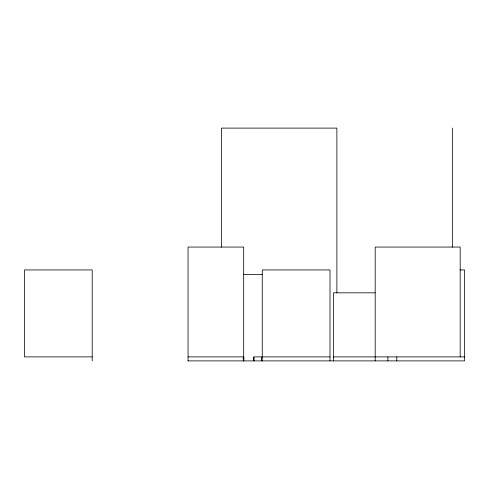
<?xml version="1.0" encoding="UTF-8"?>
<svg xmlns="http://www.w3.org/2000/svg" width="489" height="489" viewBox="0 0 489 489"><rect width="100%" height="100%" fill="white"/><g stroke="black" fill="none" stroke-linecap="round" stroke-linejoin="round"><path stroke-width="0.73" d="M459.984 269.94L464.55 269.94L464.55 360.894L187.898 360.894M243.479 274.518L262.336 274.518M375.185 292.825L333.461 292.825L333.461 360.894M92.201 356.891L24.45 356.891L24.45 269.94L92.201 269.94L92.201 360.894M188.057 356.891L243.687 356.891M262.025 356.891L330.002 356.891M333.247 356.891L464.55 356.891M460.18 356.891L460.18 247.061L375.185 247.061L375.185 360.894M452.337 128.106L452.337 247.171M396.799 356.891L396.799 360.894M387.905 356.891L387.905 360.894M336.884 292.966L336.884 128.106L221.438 128.106L221.438 247.171M330.002 360.894L330.002 269.94L262.251 269.94L262.251 360.894M261.505 360.894L261.505 356.891L254.097 356.891L254.097 360.894M253.357 356.891L253.357 360.894M243.846 356.891L243.834 360.894M243.687 360.894L243.687 247.061L188.057 247.061L188.057 360.894M243.271 356.891L243.271 360.894"/></g></svg>
